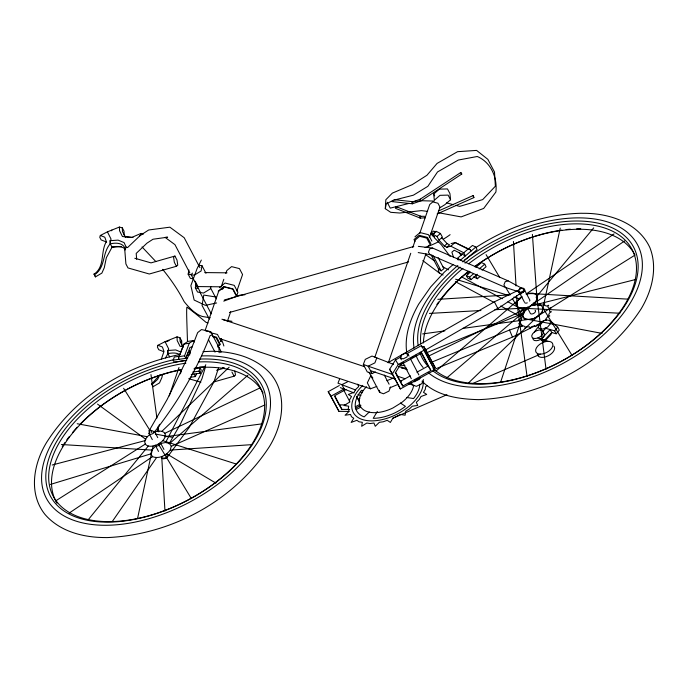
<?xml version="1.0" encoding="UTF-8"?>
<svg xmlns="http://www.w3.org/2000/svg" width="688" height="688" viewBox="0 0 688 688"><rect width="100%" height="100%" fill="white"/><g stroke="black" fill="none" stroke-linecap="round" stroke-linejoin="round"><path stroke-width="1.03" d="M427.644 211.397L421.495 210.623L399.745 213.013L390.672 212.317L385.297 208.688L385.839 199.735L392.366 193.104L412.198 184.685L426.947 175.268L437.086 163.417L457.563 151.687L476.586 150.405L487.852 159.349L494.5 172.009L495.377 186.207L482.701 199.597L459.627 206.383L455.619 205.308M95.46 276.868L94.127 274.022L95.46 276.868L101.876 273.102L104.266 267.744L106.348 257.716L112.041 247.198L110.261 243.793L110.175 240.697L118.104 240.121L124.098 242.606L126.085 247.069L125.07 250.002A18.352 10.389 -27.7 0 0 110.295 243.862L110.175 240.697M153.089 386.682L151.756 383.844L153.089 386.682L159.504 382.915L161.895 377.557L162.523 374.547M193.354 278.864L190.344 278.348L188.159 274.185L188.89 269.98M210.829 286.733L210.459 288.831L203.536 293.054L197.525 292.022L195.34 287.859L196.071 283.654M199.004 265.224L202.014 265.74L201.102 270.995L194.171 275.217L188.159 274.185M385.297 208.688L386.26 203.915L393.097 200.354L413.385 195.186L427.876 186.31L437.525 171.94L458.311 160.046L477.266 156.494C491.094 162.351 497.476 177.685 495.902 192.004L483.698 208.43L461.123 216.901L438.918 212.816M137.643 518.073L153.063 446.022M560.238 228.098L542.101 312.128C538.171 317.4 530.904 321.313 524.394 318.699L522.691 315.93L523.723 312.137L527.842 307.175M420.463 218.148L396.374 208.688L395.428 208.232L396.107 206.641L420.084 216.049L419.706 217.761L420.463 218.148L425.442 217.709M160.381 443.528L165.584 442.513L169.566 443.528L171.278 446.297L170.237 450.09C166.307 455.361 159.031 459.283 152.521 456.66L150.818 453.891L151.859 450.098L155.359 446.306M543.142 308.336L542.101 312.128L468.562 382.889M205.454 366.996L201.945 378.77L180.265 424.401L169.059 443.855M125.474 237.36L124.184 234.763L124.029 231.142L122.318 227.874L119.402 227.057L107.431 231.839L100.336 235.468L99.751 237.283L101.127 239.906L106.649 242.081M183.103 347.173L181.813 344.576L181.658 340.956L179.946 337.688L177.031 336.871L165.06 341.661L157.965 345.281L157.389 347.096L158.756 349.719L163.391 351.551M218.466 368.157L213.985 381.754L189.329 427.239L166.995 457.666L165.404 458.389L163.77 457.804M500.735 381.814L523.723 312.137L527.223 308.344M161.388 359.041L163.985 351.422L162.428 347.01L157.965 345.281M157.062 431.367L159.504 424.272M169.248 395.892L178.992 367.504M205.256 330.145L218.664 291.334L223.961 286.913L232.742 289.132L236.216 295.763M221.467 286.079L223.806 279.294M225.819 273.48L226.816 270.573L231.572 266.617L239.441 268.604L242.563 274.546L236.87 291.024M220.401 341.549L221.433 338.565M227.281 321.64L230.721 311.69M374.874 357.149L410.753 253.27M412.774 247.413L415.38 239.888L419.654 236.319L426.732 238.108L429.544 243.466M419.663 233.636L429.725 204.508L432.821 201.928L437.946 203.227L439.976 207.097L429.57 237.231M388.342 362.739L425.967 253.82M186.68 360.417L174.245 362.18L173.178 360.142L174.348 356.986L179.525 356.255M179.112 359.299L178.45 358.044L183.988 344L187.97 341.368L193.225 340.629L194.532 341.936M178.45 358.044L183.988 344L189.234 343.252L193.225 340.629M192.502 346.709L189.931 347.466L185.889 358.336L184.573 355.825L189.234 343.252M180.351 373.816L181.52 370.66M190.206 377.308L195.452 376.56L196.536 373.661M191.23 374.461L200.07 373.206L199.004 371.167L200.174 368.02L193.956 368.897M200.07 373.206L201.24 370.058L200.174 368.02M339.571 379.079L337.989 383.19L355.67 390.027M375.407 371.967L372.036 373.618L367.237 371.864L363.333 364.425L365.276 359.368L372.027 356.057L393.562 364.382M376.826 357.812L374.883 362.877L368.132 366.179L363.333 364.425M360.632 405.765L359.901 407.657L356.109 409.515M401.405 359.807L400.416 357.915L401.508 355.077L405.301 353.211L408.001 354.2L408.99 356.092M390.543 386.983L388.961 391.094L383.483 393.777L379.578 392.349L368.983 372.156M408.001 354.2L406.909 357.046L403.116 358.904L400.416 357.915M420.136 377.549L419.499 379.191L414.021 381.874M423.421 379.544L421.839 383.655L416.36 386.338L408.457 383.551M212.42 334.953L210.124 335.546C196.656 370.626 177.083 403.194 153.897 432.709L153.054 431.101L150.612 430.215L149.021 430.946L149.864 432.554M158.12 375.854L157.44 377.549L151.738 383.964M494.371 301.817L497.88 308.568L519.758 293.914L519.423 292.71L517.969 290.439L494.371 301.817L388.032 362.679M498.043 308.147L425.115 350.218M159.702 375.02L157.638 379.363L152.005 384.609M371.056 375.132L367.332 382.855L370.454 388.797L376.843 386.407M180.858 342.598L181.658 340.956M201.335 260.073L197.026 268.733L190.868 285.649L194.154 300.054L205.385 305.352L216.643 302.961M165.584 442.513L205.807 364.726M110.261 243.793C102.022 252.943 105.668 267.967 94.368 274.796M165.516 357.992L167.889 353.606L167.803 350.51L175.732 349.934L180.867 352.067M110.278 240.697L111.095 239.2L107.431 231.839M167.906 350.51L168.723 349.014L165.06 341.661M439.133 268.776L438.256 270.332L439.322 273.007L443.106 275.037M149.021 430.946L167.175 399.444L189.191 354.458L197.654 332.605L201.515 329.552L210.717 331.702L220.633 350.605L220.891 352.514M446.942 394.723L392.831 418.218L390.354 422.441L387.241 420.299L383.216 421.787L379.346 422.303L375.261 426.285L373.962 423.025L370.092 423.55L366.842 423.034L361.647 426.293L362.327 422.312L359.076 421.796L356.84 420.308L351.155 422.449L353.727 418.235L351.491 416.747L350.536 414.46L345.041 415.234L349.203 411.286L348.248 408.999L348.687 406.195L344.052 405.507L349.298 402.299L349.736 399.496L351.525 396.512L348.309 394.448L354.002 392.366L355.782 389.382L358.697 386.579L357.64 384.179M377.342 411.433L373.223 418.321A34.95 19.78 -27.7 0 0 405.438 406.367L400.399 403.013M400.364 388.961L392.418 373.808L398.283 364.459L424.212 350.123L434.644 370.006L400.364 388.961L389.64 369.284L395.505 359.936L401.061 356.866M111.43 230.781L111.92 230.05M112.256 521.547L156.511 457.675M534.301 332.089A6.278 3.552 -27.7 0 1 543.305 332.089A6.278 3.552 -27.7 0 1 534.954 338.522A6.278 3.552 -27.7 0 1 534.301 332.089L542.393 321.348M517.849 291.144L519.328 289.321L521.341 288.014L521.882 288.53M88.193 519.784L148.307 446.022M192.477 273.119L191.169 274.701L200.526 292.538M536.072 297.268L593.718 227.866M540.071 323.231L538.257 325.355L538.833 328.391L542.686 329.139L547.545 327.161L550.572 323.618L549.987 320.582L546.143 319.834L542.247 321.416M545.12 328.15L554.631 330.816L557.727 327.187L549.987 320.582M540.63 338.995L541.404 340.483L543.623 341.102L551.759 332.545L550.813 334.721L545.111 340.706L543.623 341.102L542.058 338.126L550.202 329.578L551.759 332.545L556.188 333.792L559.292 330.154L557.727 327.187M94.11 274.151C105.29 266.445 100.224 252.066 106.356 241.608L104.791 237.197L100.336 235.468M542.376 331.9L545.773 328.331M537.964 305.317L539.521 303.804L540.011 305.042L542.737 305.042L544.715 303.804L544.457 305.317L546.556 306.083L548.723 305.266L547.743 306.874L548.964 308.319L551.062 308.018L549.471 309.531L549.669 311.475L551.432 311.733L549.437 312.963L548.585 315.173L549.815 315.964L547.639 316.755L545.842 318.965L546.384 320.187L544.294 320.453L541.774 322.397L541.559 323.902L539.822 323.609L536.872 325.046L535.926 326.662L534.739 325.837L531.721 326.611L530.164 328.124L529.674 326.886L526.948 326.886L524.97 328.133L525.228 326.611L523.129 325.845L520.962 326.662L521.943 325.054L520.721 323.609L518.623 323.91L520.214 322.397L520.016 320.453L518.253 320.195L520.248 318.974L521.1 316.764L519.87 315.973L522.046 315.181L523.843 312.971L523.301 311.741M369.284 411.974L364.184 416.885A34.95 19.78 -27.7 0 1 361.484 390.294L363.513 390.612M143.439 234.058L141.866 233.92L127.529 247.611L126.085 247.069M161.826 431.367L229.147 367.211M169.566 443.528L247.886 375.27M450.563 199.769L448.112 195.108L440.002 195.332L434.334 200.217L433.707 194.033L439.374 189.148L447.484 188.925L449.935 193.595L450.563 199.769L444.895 204.663L439.555 208.008M435.977 371.081L522.02 296.769M453.117 264.57L444.543 271.949L430.688 286.956L418.682 304.13C410.478 318.656 404.363 335.262 406.685 352.179M446.529 378.108L534.636 302.694M434.678 236.956L432.425 235.812L431.066 233.232L433.629 231.048L435.882 232.191M450.158 256.443L441.386 244.799L434.524 237.902L432.58 234.195L436.037 231.245L440.449 233.49L442.401 237.197L438.944 240.146L444.371 245.986L446.856 247.25L450.812 246.184L455.086 242.537L470.102 249.624L470.927 251.197M434.601 233.284L433.328 234.376L431.066 233.232M432.58 234.195L437 236.44L440.449 233.49M444.371 245.986L447.131 243.629L449.617 244.894L446.856 247.25M458.225 260.081L457.331 258.387L462.921 253.605M450.812 246.184L463.755 252.763L468.029 249.116L470.102 249.624M468.511 248.832L472.51 245.427L475.752 247.078L477.094 249.624L462.714 261.904M475.752 247.078L460.582 260.038L457.331 258.387M477.309 274.237L470.91 279.706L467.659 278.055L466.318 275.51L470.317 272.095M475.907 267.322L481.497 262.549L484.739 264.201L486.081 266.746L482.09 270.16M466.318 275.51L469.569 277.161L473.559 273.747M479.149 268.974L484.739 264.201M473.688 276.86L477.386 278.735L480.233 276.301M176.42 266.273L177.762 265.147L177.005 260.038L174.924 256.065L173.582 257.192L174.339 262.3L176.42 266.273L149.313 274.005L127.985 267.933L125.904 263.951L124.786 250.028M219.429 287.67L225.002 283.026L234.238 285.357L237.902 292.34L236.672 295.874L233.008 288.9L223.781 286.569L218.208 291.213M221.949 289.579L223.531 288.263M217.95 345.531L219.463 344.275L215.98 337.636L213.056 336.896M217.451 346.941L220.375 344.499L216.531 337.18L212.652 336.2M414.959 236.818L420.05 232.57L428.495 234.703L431.849 241.084M427.996 246.235L430.903 243.81L427.558 237.429L419.112 235.296L414.013 239.544L414.967 241.368M431.333 255.334L438.6 269.18L441.12 270.848L443.932 268.673L438.118 257.596M214.02 381.909L234.101 376.181L235.485 375.149L234.849 370.987M475.821 247.56C507.142 227.384 543.623 214.123 581.111 213.271L582.994 213.314C608.863 212.988 638.369 222.628 649.911 247.68C657.874 268.053 651.983 290.646 641.19 308.783L640.072 310.477C604.924 363.617 542.092 397.079 478.753 399.633L476.87 399.59C457.494 398.997 436.209 395.566 422.028 381.169M530.224 306.091L624.592 240.946M519.225 298.773L521.882 296.949M526.32 293.922L614.04 233.92M69.204 513.067L152.521 456.66M460.719 172.542L419.964 199.331L412.035 202.083L412.379 203.794L421.133 200.767L461.768 174.055L460.719 172.542L461.768 174.055M139.63 235.846L148.677 229.99L169.876 227.178L184.195 237.73L199.916 267.675M55.745 500.838L145.357 444.061M634.895 255.162L533.578 318.699L462.809 328.408M427.472 385.495L425.726 386.561L425.287 389.365L423.507 392.349L426.715 394.422L421.022 396.494L419.241 399.479L416.326 402.282L417.736 405.481L412.275 406.178L409.36 408.982L405.671 411.269L405.103 415.217L400.545 414.443L392.831 418.218M399.926 364.631L402.729 363.032M412.052 357.691L413.918 356.625M348.79 411.45L338.943 411.338L328.21 391.67L339.33 385.521M406.617 353.787L421.434 345.6L433.664 368.261L435.091 367.478L423.842 346.563L422.415 347.345M328.21 391.67L330.988 396.185L343.966 389.021M345.952 389.468L334.712 395.677L341.902 409.377L349.607 409.463M424.281 350.39L425.709 349.599M358.035 399.298L359.901 398.266M410.358 375.837L400.055 381.53L402.833 386.054L430.929 370.522L421.744 353.03L400.33 364.864L395.643 372.346L402.833 386.054M416.911 372.208L428.151 365.999L430.929 370.522M355.232 406.9L359.884 404.329M355.335 408.388L360.89 405.318M535.04 325.837L512.483 337.111L433.337 369.817M347.371 381.935L341.893 384.618L344.232 389.081L354.071 392.943M414.503 380.61L418.295 378.753M428.899 355.954L528.384 307.45M164.767 433.328L260.288 387.791M438.394 211.01L473.077 195.598L473.783 197.095L473.869 197.611L437.155 213.934M171.278 446.297L264.863 404.931M472.527 383.612L540.415 354.131A9.365 5.306 -27.7 0 0 552.885 344.525A9.365 5.306 -27.7 0 0 539.444 344.533A9.365 5.306 -27.7 0 0 540.415 354.131M142.416 233.447L140.799 233.524L131.718 237.42L122.421 236.509L119.549 230.738L119.402 227.057M386.854 380.722L392.788 378.262M431.376 362.318L509.541 330.016L522.596 325.682M389.804 387.808L397.716 384.54M427.36 352.419L524.325 312.851M166.315 341.695L169.059 340.594M223.755 301.138L239.734 295.212L244.954 294.756M537.096 324.977L540.106 323.902M412.035 202.083L413.11 201.722L394.147 199.675M420.385 199.202L419.964 199.331L421.133 200.767M50.344 484.447L150.818 453.891M174.924 256.065L151.033 262.876L134.822 258.258M216.582 370.325L223.548 368.338M224.322 299.994L413.763 246.502M229.422 312.498L408.56 261.913M521.341 288.014L508.148 280.867L432.666 248.076L429.708 248.884L428.409 252.204L430.06 254.706L505.542 287.498L517.402 291.342M508.148 280.867L505.198 281.676L503.891 284.987L505.542 287.498M451.13 243.604L455.086 242.537L468.029 249.116M52.202 465.002L145.013 440.655M635.144 279.629L532.245 305.567L537.448 304.552L541.439 305.567L572.115 355.533M393.287 201.257L391.945 201.584L412.379 203.794M412.877 201.928L416.627 201.016M409.291 203.356L390.251 208.137L387.163 202.255M417.521 201.421L420.609 200.698L434.274 201.085M180.411 354.406C127.805 364.924 77.486 394.955 47.928 440.389L46.81 442.092C33.583 463.497 28.096 493.373 45.004 514.443C59.899 531.575 83.067 537.457 105.006 537.56L106.889 537.595C170.228 535.04 233.06 501.578 268.208 448.438L269.318 446.744C282.544 425.339 288.04 395.454 271.132 374.384C256.237 357.253 233.069 351.379 211.13 351.276L203.063 351.663M187.618 352.996L189.682 352.591M186.775 355.223L189.888 354.784M179.319 356.565L184.573 355.825M173.178 360.142L187.678 358.087M192.786 372.053L199.004 371.167M422.664 333.912L444.852 330.876M404.931 365.311L401.061 365.835L400.407 364.201M165.111 436.725L261.732 423.894M541.404 340.483L542.841 340.345M112.041 247.198L121.535 246.665M170.237 450.09L252.582 444.594M437.826 299.349L509.197 294.92M518.778 294.326L520.911 294.197M526.234 293.871L533.69 293.406M429.432 313.41L480.938 310.52M494.887 309.738L524.927 308.052M204.732 272.586L227.04 272.818M221.33 286.819L197.963 286.569L195.16 281.22M345.875 404.931L339.124 404.854L334.815 396.632M420.402 216.273L424.668 216.324M520.171 308.061L619.845 313.238M528.934 293.406L628.264 299.168M61.404 444.517L151.859 450.098M113.606 247.241L112.006 247.13A18.352 10.389 -27.7 0 1 124.795 248.798M133.033 237.48L125.053 236.698L122.464 231.486L122.318 227.874M183.154 346.632L180.058 346.322L177.186 340.551L177.031 336.871M418.33 246.364L432.666 248.076M205.798 331.005L210.717 331.702M216.092 297.027L203.76 295.075L202.066 305.515L209.367 319.06M406.436 397.44L413.54 398.567A34.95 19.78 -27.7 0 0 419.792 384.317M210.287 317.779L203.046 316.6A63.425 21.595 67.2 0 1 184.152 301.628A72.274 26.643 51.8 0 0 162.617 269.335M223.729 319.972L232.002 321.322M195.34 287.859L198.342 288.375M418.218 252.565L430.06 254.706M77.185 423.731L147.361 436.734M602.12 333.405L524.394 318.699L512.345 298.566M155.359 434.025L172.662 437.37M209.72 332.502L217.468 334.454L221.312 341.773M446.598 202.874L453.616 204.766M543.563 340.276L545.111 340.706M188.71 378.71L200.896 382.175M455.619 279.216L508.75 295.53M513.859 297.096L519.982 298.979M533.269 303.055L541.439 305.567M208.06 323.007L206.073 322.371A63.425 2.993 42 0 0 187.188 307.398A72.274 1.875 86.2 0 0 186.852 321.769L187.463 340.895M162.764 440.655L235.889 463.918M537.896 337.946L548.078 341.325M221.914 319.198L364.563 366.678M219.653 338.608L370.454 388.797M392.126 374.332L368.132 366.179L372.036 373.618M397.122 376.035L405.12 378.753M370.479 370.643L395.462 379.14M399.461 380.498L401.465 381.178M340.328 387.654L344.232 389.081M140.799 233.524L141.866 233.92M398.481 366.317L407.339 369.791M360.589 391.954L362.559 392.728M358.009 394.482L360.959 395.643M396.107 206.641L397.053 207.105M467.333 271.313L470.136 272.74M466.292 273.093L468.141 274.039M420.084 216.049L420.832 216.445M442.823 266.798L448.49 269.842M461.708 276.954L502.3 298.79M507.968 301.834L524.024 310.469L521.203 310.899L519.457 314.003L520.524 316.678L500.692 306.014M455.379 281.641L494.087 302.462M166.737 453.882L215.851 483.088M431.686 254.964L433.363 256.074L441.12 270.848M425.777 254.775L434.3 260.786M523.241 288.822L524.858 289.975L523.465 292.202L520.463 293.277L518.838 292.125M97.55 404.123L145.865 439.383M422.802 260.606L439.322 273.007M519.758 293.914L517.969 290.439M142.063 246.958L154.533 260.176A72.274 26.643 51.8 0 1 155.892 261.638M441.705 237.79L447.131 243.629M458.948 252.324L461.098 255.454M371.89 376.62L372.853 378.099M123.608 388.281L150.079 430.628M435.091 367.478L423.842 346.563M433.535 368.2L434.644 370.006M395.505 359.936L398.283 364.459M389.64 369.284L392.418 373.808M339.683 405.757L341.902 409.377M158.352 444.052L191.384 498.637M486.081 254.646L499.763 277.522M505.783 287.593L510.161 294.911M554.631 330.816L556.188 333.792M524.557 290.044L529.846 300.106A2.941 1.668 -27.7 0 1 529.571 301.112M524.419 302.118L519.139 292.056A2.941 1.668 -27.7 0 0 523.362 292.056A2.941 1.668 -27.7 0 0 523.052 289.037M527.275 307.562L530.13 312.997A2.941 1.668 -27.7 0 0 533.707 313.41A2.941 1.668 -27.7 0 0 535.101 310.245M433.707 194.033L434.687 195.899M463.755 252.763L465.406 255.91L454.209 250.217L451.896 252.178L453.426 257.037M475.735 275.587L477.386 278.735M469.569 277.161L470.91 279.706M437 236.44L438.944 240.146M421.434 345.6L422.432 347.492M420.901 352.187L428.151 365.999M410.478 358.921L418.897 374.96M402.893 362.636L411.312 378.684M411.054 382.236L412.456 384.91M395.265 372.397L399.1 379.699M384.282 375.046L389.098 384.222M356.539 396.322L359.514 401.981M343.501 389.657L349.943 401.921M330.988 396.185L338.943 411.338M202.014 265.74L205.953 273.248M210.416 287.687L216.273 298.841M189.854 273.05L174.941 244.636L165.129 237.403L167.631 237.197L153.02 239.226L146.957 243.156L136.198 253.425L136.671 259.299M195.512 283.826L196.992 286.638M199.941 292.262L211.268 313.84M231.916 372.019L234.101 376.181M208.378 339.451L215.034 352.136M194.136 374.048L195.452 376.56M167.889 353.606L169.635 356.943M157.75 437.637L154.422 431.29A2.941 1.668 -27.7 0 1 151.179 434.24A2.941 1.668 -27.7 0 1 149.27 432.296M160.596 443.072L163.942 449.436M166.324 453.977L167.279 455.791A2.941 1.668 -27.7 0 1 164.036 458.741A2.941 1.668 -27.7 0 1 162.127 456.798M150.612 430.215L151.885 432.632M148.995 433.302L152.323 439.649M158.515 451.448L155.178 445.084A2.941 1.668 -27.7 0 0 158.765 445.497A2.941 1.668 -27.7 0 0 160.149 442.341M182.681 346.511L180.093 341.3L179.946 337.688M473.869 197.611L473.077 195.598M509.541 330.016L512.328 336.767M379.251 390.294L379.905 391.902M189.415 350.502L190.327 353.4M516.877 302.694L527.06 376.319M150.973 374.599L156.907 418.08M158.068 426.56L158.79 431.866M536.64 295.367L546.048 369.275M532.4 234.402L536.984 298.764M513.429 241.436L516.043 285.959M516.602 295.496L517.221 306.091M161.714 456.66L164.965 511.038M218.93 347.354L219.154 352.763M167.803 350.51L167.924 353.675A18.352 10.389 -27.7 0 1 179.267 354.32M450.115 234.668A65.756 22.136 -11.9 0 1 443.339 239.149M438.342 241.849A65.756 22.136 -11.9 0 1 425.064 247.577M221.269 339.124A44.41 15.747 48 0 1 223.875 346.004M543.486 332.708A6.278 3.552 -27.7 0 1 540.527 339.459A6.278 3.552 -27.7 0 1 532.882 338.573M553.883 346.09A9.365 5.306 -27.7 0 1 548.026 355.902A9.365 5.306 -27.7 0 1 537.328 354.208M413.703 385.074A29.575 16.736 -27.7 0 1 401.654 402.566L392.968 407.95A29.575 16.736 -27.7 0 1 362.929 409.36A29.575 16.736 -27.7 0 1 366.472 386.69M423.18 381.195A38.7 21.904 -27.7 0 1 374.547 420.781A38.7 21.904 -27.7 0 1 362.8 385.392M401.448 368.028A38.7 21.904 -27.7 0 1 406.599 368.123M526.268 294.163A11.094 6.278 -27.7 0 1 536.769 299.409A11.094 6.278 -27.7 0 1 520.868 308.198A11.094 6.278 -27.7 0 1 521.237 296.941M464.34 260.262A123.935 70.15 -27.7 0 1 624.627 230.256A123.935 70.15 -27.7 0 1 586.787 348.42A123.935 70.15 -27.7 0 1 428.332 372.698M423.103 367.495A123.935 70.15 -27.7 0 1 415.956 355.154M414.099 348.119A123.935 70.15 -27.7 0 1 457.855 265.482M465.019 263.126A119.359 67.562 -27.7 0 1 620.034 232.217A119.359 67.562 -27.7 0 1 586.099 345.634A119.359 67.562 -27.7 0 1 432.812 370.763M428.306 366.592A119.359 67.562 -27.7 0 1 420.093 353.211M418.141 345.436A119.359 67.562 -27.7 0 1 460.117 267.125M468.554 263.822A116.9 66.168 -27.7 0 1 620.301 235.932A116.9 66.168 -27.7 0 1 582.246 348.274A116.9 66.168 -27.7 0 1 433.079 368.544M420.755 343.725A116.9 66.168 -27.7 0 1 462.912 268.346M423.395 342.951A116.9 66.168 -27.7 0 1 468.949 271.149M474.72 266.729A116.9 66.168 -27.7 0 1 634.912 254.93M436.854 304.492A119.359 67.562 -27.7 0 1 438.626 301.989M440.475 299.486A119.359 67.562 -27.7 0 1 468.244 271.511M474.789 266.523A119.359 67.562 -27.7 0 1 487.594 257.905M488.471 257.364A119.359 67.562 -27.7 0 1 544.002 233.671M545.059 233.404A119.359 67.562 -27.7 0 1 561.829 230.127M566.086 229.586A119.359 67.562 -27.7 0 1 570.361 229.173M576.664 228.812A119.359 67.562 -27.7 0 1 580.758 228.743M154.396 432.124A11.094 6.278 -27.7 0 1 164.905 437.37A11.094 6.278 -27.7 0 1 149.004 446.159A11.094 6.278 -27.7 0 1 149.373 434.902M198.393 361.965A116.9 66.168 -27.7 0 1 225.475 474.35A116.9 66.168 -27.7 0 1 50.998 491.155A116.9 66.168 -27.7 0 1 185.898 363.169M199.701 359.084A119.359 67.562 -27.7 0 1 225.733 474.385A119.359 67.562 -27.7 0 1 48.1 490.819A119.359 67.562 -27.7 0 1 185.898 360.357M56.949 503.195A116.9 66.168 -27.7 0 1 78.957 425.795A116.9 66.168 -27.7 0 1 181.615 369.757M195.005 367.831A116.9 66.168 -27.7 0 1 263.048 392.891M62.247 446.641A119.359 67.562 -27.7 0 1 64.99 442.461M66.753 439.95A119.359 67.562 -27.7 0 1 69.247 436.622M72.481 432.597A119.359 67.562 -27.7 0 1 77.228 427.196M80.857 423.395A119.359 67.562 -27.7 0 1 133.928 385.813M134.857 385.357A119.359 67.562 -27.7 0 1 171.131 371.89M172.129 371.632A119.359 67.562 -27.7 0 1 181.641 369.49M199.554 367.057A119.359 67.562 -27.7 0 1 203.76 366.816M222.379 367.521A119.359 67.562 -27.7 0 1 224.348 367.788M201.679 355.945A123.935 70.15 -27.7 0 1 231.701 472.742A123.935 70.15 -27.7 0 1 46.122 497.811A123.935 70.15 -27.7 0 1 173.737 359.721M527.309 302.858A2.941 1.668 -27.7 0 1 524.875 302.858M519.758 289.003L518.374 291.23L519.99 292.383L523 291.308L524.385 289.08L522.768 287.928L519.758 289.003"/></g></svg>
